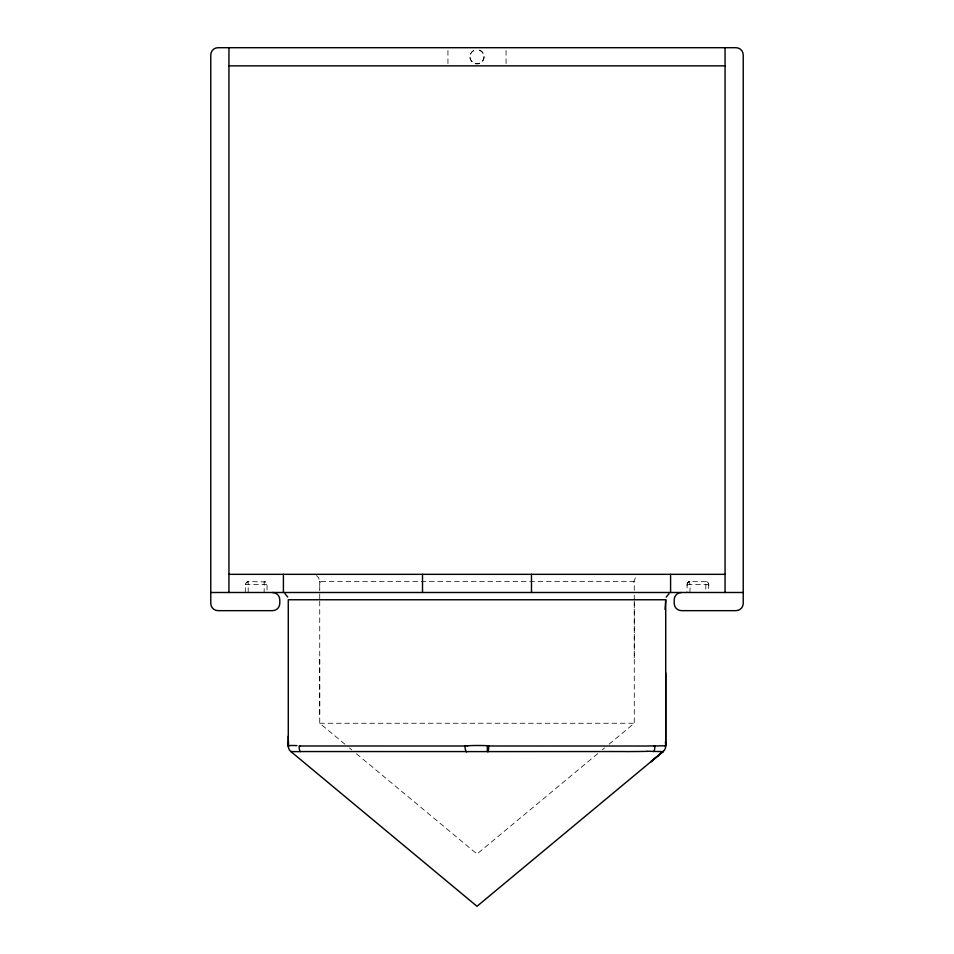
<?xml version="1.0" encoding="UTF-8"?>
<svg xmlns="http://www.w3.org/2000/svg" width="954" height="954" viewBox="0 0 954 954"><rect width="100%" height="100%" fill="white"/><g stroke="black" fill="none" stroke-linecap="round" stroke-linejoin="round"><path stroke-width="0.72" stroke-dasharray="4.77 3.58" d="M344.919 744.192L319.733 723.251L319.733 657.878M319.733 589.775L319.733 587.044M634.267 657.878L634.267 601.414M634.267 599.923L634.267 593.937M686.928 585.506L687.488 582.799L689.313 581.654L706.616 581.713L708.679 583.979L708.727 592.494M708.727 585.506L708.727 584.504A2.91 2.91 0 0 0 705.817 581.606L705.817 592.494M245.273 592.494L245.393 583.705L248.183 581.606L265.498 581.928L267.013 583.979L267.072 592.494M687.25 583.192L686.928 592.494M687.488 582.799C690.231 578.792 690.398 586.615 689.837 592.494M687.405 582.918L688.764 581.809M633.671 582.322L635.447 577.623L637.558 575.524M597.705 753.648L477 853.997L356.2 753.565M602.26 749.856L604.538 747.972M609.081 744.192L634.267 723.251L634.267 601.151M316.442 575.524L318.553 577.623L319.733 581.606L634.267 581.606L634.267 591.778M245.285 584.504L267.06 584.504A2.91 2.91 0 0 0 264.163 581.606L264.163 592.494M708.715 584.504L686.94 584.504A2.91 2.91 0 0 1 689.837 581.606M319.733 723.251L634.267 723.251M349.367 747.888L351.74 749.856M319.721 581.189L320.329 582.322M506.061 50.49L506.061 64.467M447.939 50.49L447.939 65.862M319.733 581.606L319.733 590.598M319.733 593.937L319.733 599.923M319.733 601.151L319.733 714.594M248.183 592.494L248.183 581.618A2.91 2.91 0 0 0 245.273 584.504M479.528 50.24A7.215 6.988 0 0 1 482.772 60.973A7.215 6.988 0 0 1 471.228 60.973A7.215 6.988 0 0 1 474.472 50.24M479.588 50.085A7.215 6.964 -90 0 1 482.545 61.151A7.215 6.964 -90 0 1 471.455 61.151A7.215 6.964 -90 0 1 474.412 50.085"/><path stroke-width="1.43" d="M665.725 672.892L665.725 745.992A7.262 7.262 0 0 1 662.982 751.669L477 906.3L290.898 751.573A7.262 7.25 0 0 1 288.275 745.945M288.585 741.723L288.275 745.992L288.275 736.273M665.01 609.439L665.725 599.756L288.275 599.756L288.275 745.992M666.238 597.085L669.016 593.686M663.137 751.525L650.676 761.912L663.328 751.299M663.042 751.609L662.326 751.585M647.659 751.335L638.739 751.525A42.513 28.692 -31.9 0 0 636.378 751.525L627.505 751.597A178.04 120.061 -31.8 0 0 623.94 751.537L468.128 751.609M291.018 751.621L291.996 751.585M291.197 751.609L300.224 751.621A10.661 2.826 9 0 1 301.369 751.549L466.256 751.573A7.262 3.637 -90 0 1 464.944 745.992L300.331 745.992M467.865 745.873L465.397 745.992A5.438 2.373 -18.5 0 1 465.039 746.016L464.98 746.004M647.647 751.347A9.516 6.595 -32.9 0 1 648.982 751.299L661.909 751.585M467.877 751.621L466.768 751.609M228.936 65.862L725.064 65.862M228.936 574.332L725.064 574.332M210.774 592.494L743.226 592.494M487.899 745.992L645.047 746.016A113.538 98.334 -90 0 0 647.492 745.98L649.936 745.921A47.056 40.748 -90 0 1 651.403 745.933L654.826 745.945A7.262 3.625 85.7 0 1 653.776 751.621M300.188 745.992L299.675 745.98A9.158 7.93 -90 0 1 299.174 745.945A7.262 3.625 -85.7 0 0 300.224 751.621M284.984 593.686L287.762 597.085M665.415 741.759L665.725 745.945L665.725 599.756M725.064 47.7L725.064 592.494M670.59 574.332L670.59 592.494M531.485 574.332L531.485 592.494M422.515 574.332L422.515 592.494M283.41 574.332L283.41 592.494M228.936 47.7L228.936 592.494M681.49 592.494A7.262 7.262 0 0 0 674.216 599.756L674.216 603.393A7.262 7.262 0 0 0 681.49 610.655L735.963 610.655A7.262 7.262 0 0 0 743.226 603.393L743.226 54.962A7.262 7.262 0 0 0 735.963 47.7L218.037 47.7A7.262 7.262 0 0 0 210.774 54.962L210.774 603.393A7.262 7.262 0 0 0 218.037 610.655L272.51 610.655A7.262 7.262 0 0 0 279.784 603.393L279.784 599.756A7.262 7.262 0 0 0 272.51 592.494M487.255 745.968A7.584 2.516 83 0 1 487.208 750.559M488.341 745.945A7.692 4.233 72.6 0 1 487.899 751.871M467.257 745.766A21.668 2.027 -0.3 0 1 489.08 745.778M466.542 751.824A16.111 10.077 -21.2 0 1 466.124 751.8M653.895 746.076A21.703 0.835 -3.9 0 1 664.533 745.837M288.299 745.837A21.668 1.097 4.5 0 1 296.98 745.623M288.943 745.992A21.668 0.918 4.8 0 1 288.37 745.801M664.89 745.861A21.703 0.847 -3.9 0 1 665.451 745.921"/></g></svg>
